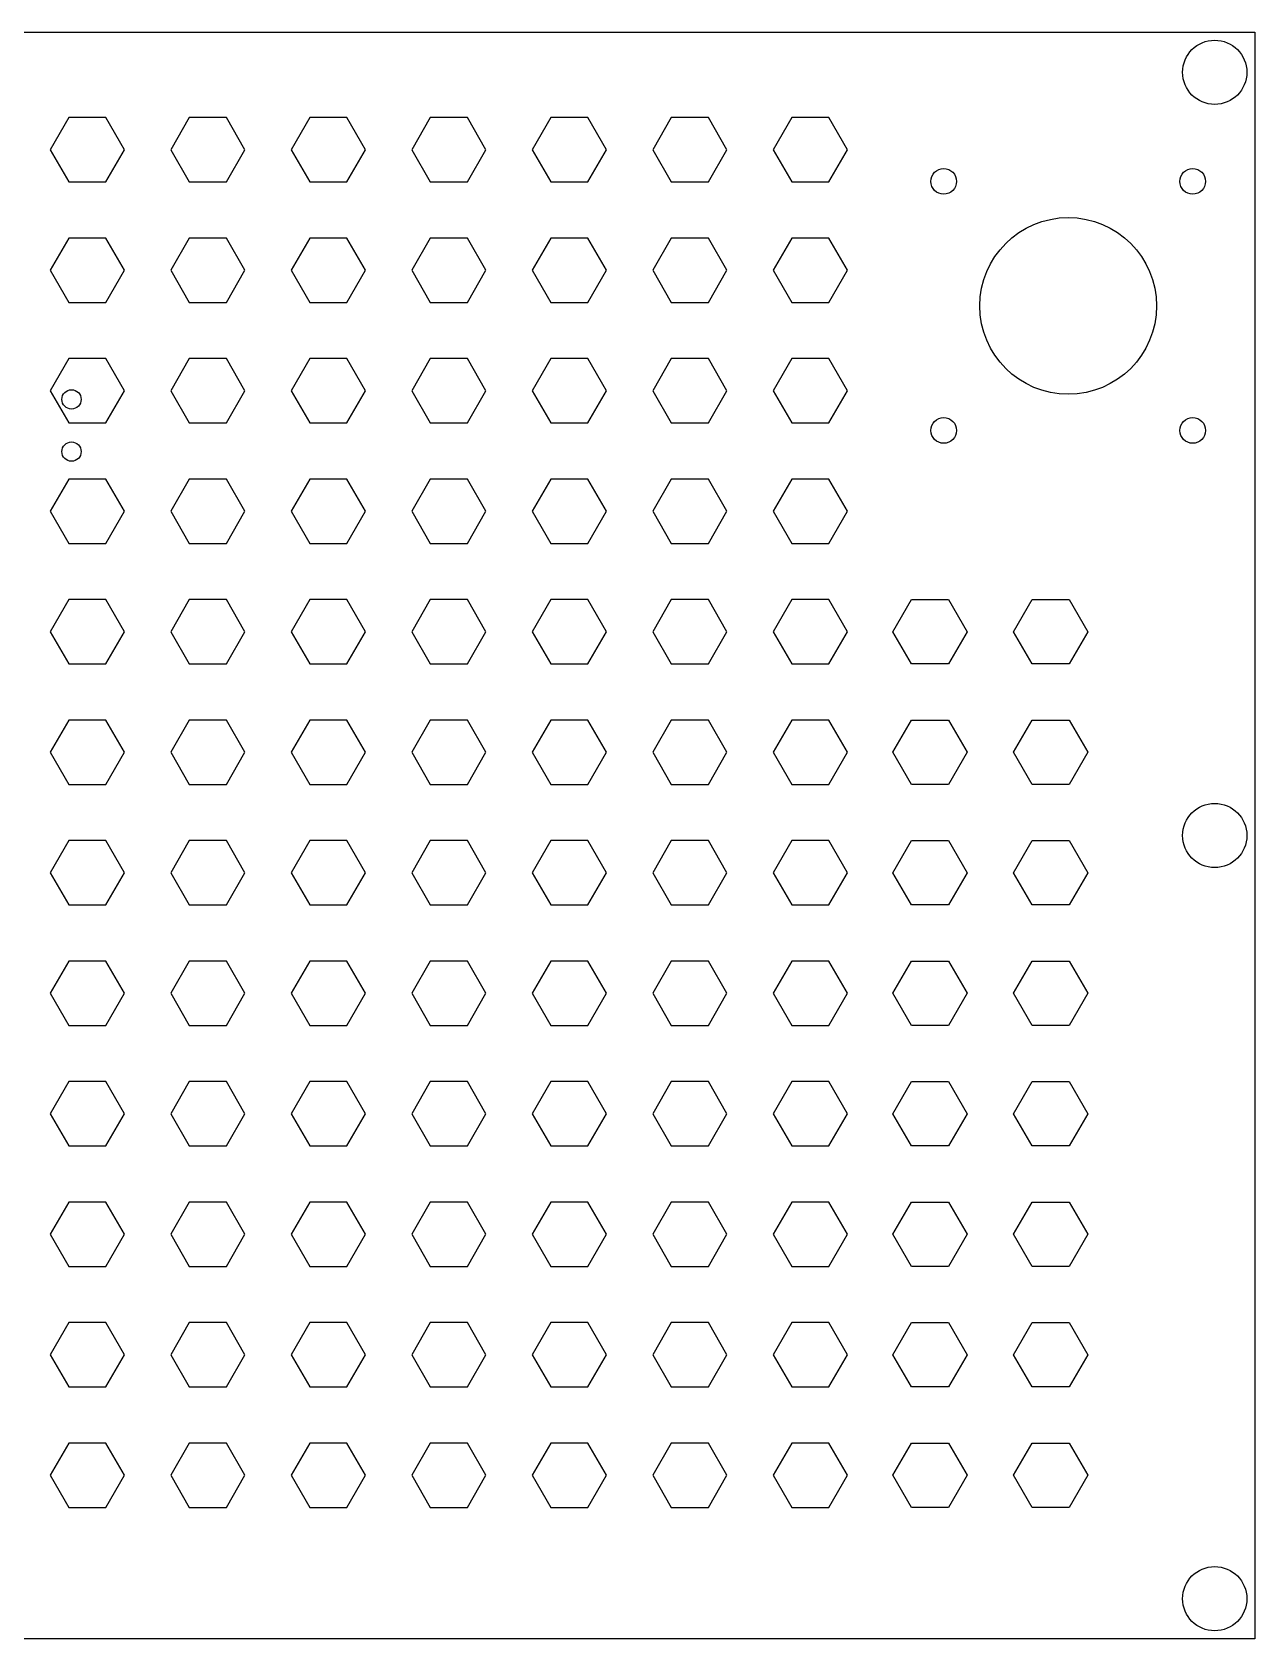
# Model space of a CAD drawing. Header units: millimetres. Extents: x -200 to 200, y -348 to -148.
# Drawn here: x 47.8 to 200, y -348.1 to -148.2 of the extents above; entities that cross this region are included whole.
import ezdxf

# ---------------------------------------------------------------- set-up
doc = ezdxf.new("R2010")
doc.units = ezdxf.units.MM
doc.layers.add('Shape2DView', color=7, linetype='CONTINUOUS')

msp = doc.modelspace()

# ---------------------------------------------------------------- linework, layer by layer
at = {"layer": 'Shape2DView'}
for p, q in [((-200, -148.15), (200, -148.15)), ((200, -148.15), (200, -348.15)), ((52.3512, -158.785), (50.0414, -162.785)), ((56.9702, -158.785), (52.3512, -158.785)), ((59.28, -162.785), (56.9702, -158.785)), ((67.3512, -158.785), (65.0414, -162.785)), ((71.9702, -158.785), (67.3512, -158.785)), ((74.28, -162.785), (71.9702, -158.785)), ((82.3512, -158.785), (80.0414, -162.785)), ((86.9702, -158.785), (82.3512, -158.785)), ((89.28, -162.785), (86.9702, -158.785)), ((97.3512, -158.785), (95.0414, -162.785)), ((101.97, -158.785), (97.3512, -158.785)), ((104.28, -162.785), (101.97, -158.785)), ((112.351, -158.785), (110.041, -162.785)), ((116.97, -158.785), (112.351, -158.785)), ((119.28, -162.785), (116.97, -158.785)), ((127.351, -158.785), (125.041, -162.785)), ((131.97, -158.785), (127.351, -158.785)), ((134.28, -162.785), (131.97, -158.785)), ((142.351, -158.785), (140.041, -162.785)), ((146.97, -158.785), (142.351, -158.785)), ((149.28, -162.785), (146.97, -158.785)), ((50.0414, -162.785), (52.3512, -166.785)), ((56.9702, -166.785), (59.28, -162.785)), ((65.0414, -162.785), (67.3512, -166.785)), ((71.9702, -166.785), (74.28, -162.785)), ((80.0414, -162.785), (82.3512, -166.785)), ((86.9702, -166.785), (89.28, -162.785)), ((95.0414, -162.785), (97.3512, -166.785)), ((101.97, -166.785), (104.28, -162.785)), ((110.041, -162.785), (112.351, -166.785)), ((116.97, -166.785), (119.28, -162.785)), ((125.041, -162.785), (127.351, -166.785)), ((131.97, -166.785), (134.28, -162.785)), ((140.041, -162.785), (142.351, -166.785)), ((146.97, -166.785), (149.28, -162.785)), ((52.3512, -166.785), (56.9702, -166.785)), ((67.3512, -166.785), (71.9702, -166.785)), ((82.3512, -166.785), (86.9702, -166.785)), ((97.3512, -166.785), (101.97, -166.785)), ((112.351, -166.785), (116.97, -166.785)), ((127.351, -166.785), (131.97, -166.785)), ((142.351, -166.785), (146.97, -166.785)), ((52.3512, -173.785), (50.0414, -177.785)), ((56.9702, -173.785), (52.3512, -173.785)), ((59.28, -177.785), (56.9702, -173.785)), ((67.3512, -173.785), (65.0414, -177.785)), ((71.9702, -173.785), (67.3512, -173.785)), ((74.28, -177.785), (71.9702, -173.785)), ((82.3512, -173.785), (80.0414, -177.785)), ((86.9702, -173.785), (82.3512, -173.785)), ((89.28, -177.785), (86.9702, -173.785)), ((97.3512, -173.785), (95.0414, -177.785)), ((101.97, -173.785), (97.3512, -173.785)), ((104.28, -177.785), (101.97, -173.785)), ((112.351, -173.785), (110.041, -177.785)), ((116.97, -173.785), (112.351, -173.785)), ((119.28, -177.785), (116.97, -173.785)), ((127.351, -173.785), (125.041, -177.785)), ((131.97, -173.785), (127.351, -173.785)), ((134.28, -177.785), (131.97, -173.785)), ((142.351, -173.785), (140.041, -177.785)), ((146.97, -173.785), (142.351, -173.785)), ((149.28, -177.785), (146.97, -173.785)), ((50.0414, -177.785), (52.3512, -181.785)), ((56.9702, -181.785), (59.28, -177.785)), ((65.0414, -177.785), (67.3512, -181.785)), ((71.9702, -181.785), (74.28, -177.785)), ((80.0414, -177.785), (82.3512, -181.785)), ((86.9702, -181.785), (89.28, -177.785)), ((95.0414, -177.785), (97.3512, -181.785)), ((101.97, -181.785), (104.28, -177.785)), ((110.041, -177.785), (112.351, -181.785)), ((116.97, -181.785), (119.28, -177.785)), ((125.041, -177.785), (127.351, -181.785)), ((131.97, -181.785), (134.28, -177.785)), ((140.041, -177.785), (142.351, -181.785)), ((146.97, -181.785), (149.28, -177.785)), ((52.3512, -181.785), (56.9702, -181.785)), ((67.3512, -181.785), (71.9702, -181.785)), ((82.3512, -181.785), (86.9702, -181.785)), ((97.3512, -181.785), (101.97, -181.785)), ((112.351, -181.785), (116.97, -181.785)), ((127.351, -181.785), (131.97, -181.785)), ((142.351, -181.785), (146.97, -181.785)), ((52.3512, -188.785), (50.0414, -192.785)), ((56.9702, -188.785), (52.3512, -188.785)), ((59.28, -192.785), (56.9702, -188.785)), ((67.3512, -188.785), (65.0414, -192.785)), ((71.9702, -188.785), (67.3512, -188.785)), ((74.28, -192.785), (71.9702, -188.785)), ((82.3512, -188.785), (80.0414, -192.785)), ((86.9702, -188.785), (82.3512, -188.785)), ((89.28, -192.785), (86.9702, -188.785)), ((97.3512, -188.785), (95.0414, -192.785)), ((101.97, -188.785), (97.3512, -188.785)), ((104.28, -192.785), (101.97, -188.785)), ((112.351, -188.785), (110.041, -192.785)), ((116.97, -188.785), (112.351, -188.785)), ((119.28, -192.785), (116.97, -188.785)), ((127.351, -188.785), (125.041, -192.785)), ((131.97, -188.785), (127.351, -188.785)), ((134.28, -192.785), (131.97, -188.785)), ((142.351, -188.785), (140.041, -192.785)), ((146.97, -188.785), (142.351, -188.785)), ((149.28, -192.785), (146.97, -188.785)), ((50.0414, -192.785), (52.3512, -196.785)), ((56.9702, -196.785), (59.28, -192.785)), ((65.0414, -192.785), (67.3512, -196.785)), ((71.9702, -196.785), (74.28, -192.785)), ((80.0414, -192.785), (82.3512, -196.785)), ((86.9702, -196.785), (89.28, -192.785)), ((95.0414, -192.785), (97.3512, -196.785)), ((101.97, -196.785), (104.28, -192.785)), ((110.041, -192.785), (112.351, -196.785)), ((116.97, -196.785), (119.28, -192.785)), ((125.041, -192.785), (127.351, -196.785)), ((131.97, -196.785), (134.28, -192.785)), ((140.041, -192.785), (142.351, -196.785)), ((146.97, -196.785), (149.28, -192.785)), ((52.3512, -196.785), (56.9702, -196.785)), ((67.3512, -196.785), (71.9702, -196.785)), ((82.3512, -196.785), (86.9702, -196.785)), ((97.3512, -196.785), (101.97, -196.785)), ((112.351, -196.785), (116.97, -196.785)), ((127.351, -196.785), (131.97, -196.785)), ((142.351, -196.785), (146.97, -196.785)), ((52.3512, -203.785), (50.0414, -207.785)), ((56.9702, -203.785), (52.3512, -203.785)), ((59.28, -207.785), (56.9702, -203.785)), ((67.3512, -203.785), (65.0414, -207.785)), ((71.9702, -203.785), (67.3512, -203.785)), ((74.28, -207.785), (71.9702, -203.785)), ((82.3512, -203.785), (80.0414, -207.785)), ((86.9702, -203.785), (82.3512, -203.785)), ((89.28, -207.785), (86.9702, -203.785)), ((97.3512, -203.785), (95.0414, -207.785)), ((101.97, -203.785), (97.3512, -203.785)), ((104.28, -207.785), (101.97, -203.785)), ((112.351, -203.785), (110.041, -207.785)), ((116.97, -203.785), (112.351, -203.785)), ((119.28, -207.785), (116.97, -203.785)), ((127.351, -203.785), (125.041, -207.785)), ((131.97, -203.785), (127.351, -203.785)), ((134.28, -207.785), (131.97, -203.785)), ((142.351, -203.785), (140.041, -207.785)), ((146.97, -203.785), (142.351, -203.785)), ((149.28, -207.785), (146.97, -203.785)), ((50.0414, -207.785), (52.3512, -211.785)), ((56.9702, -211.785), (59.28, -207.785)), ((65.0414, -207.785), (67.3512, -211.785)), ((71.9702, -211.785), (74.28, -207.785)), ((80.0414, -207.785), (82.3512, -211.785)), ((86.9702, -211.785), (89.28, -207.785)), ((95.0414, -207.785), (97.3512, -211.785)), ((101.97, -211.785), (104.28, -207.785)), ((110.041, -207.785), (112.351, -211.785)), ((116.97, -211.785), (119.28, -207.785)), ((125.041, -207.785), (127.351, -211.785)), ((131.97, -211.785), (134.28, -207.785)), ((140.041, -207.785), (142.351, -211.785)), ((146.97, -211.785), (149.28, -207.785)), ((52.3512, -211.785), (56.9702, -211.785)), ((67.3512, -211.785), (71.9702, -211.785)), ((82.3512, -211.785), (86.9702, -211.785)), ((97.3512, -211.785), (101.97, -211.785)), ((112.351, -211.785), (116.97, -211.785)), ((127.351, -211.785), (131.97, -211.785)), ((142.351, -211.785), (146.97, -211.785)), ((52.3512, -218.785), (50.0414, -222.785)), ((56.9702, -218.785), (52.3512, -218.785)), ((59.28, -222.785), (56.9702, -218.785)), ((67.3512, -218.785), (65.0414, -222.785)), ((71.9702, -218.785), (67.3512, -218.785)), ((74.28, -222.785), (71.9702, -218.785)), ((82.3512, -218.785), (80.0414, -222.785)), ((86.9702, -218.785), (82.3512, -218.785)), ((89.28, -222.785), (86.9702, -218.785)), ((97.3512, -218.785), (95.0414, -222.785)), ((101.97, -218.785), (97.3512, -218.785)), ((104.28, -222.785), (101.97, -218.785)), ((112.351, -218.785), (110.041, -222.785)), ((116.97, -218.785), (112.351, -218.785)), ((119.28, -222.785), (116.97, -218.785)), ((127.351, -218.785), (125.041, -222.785)), ((131.97, -218.785), (127.351, -218.785)), ((134.28, -222.785), (131.97, -218.785)), ((142.351, -218.785), (140.041, -222.785)), ((146.97, -218.785), (142.351, -218.785)), ((149.28, -222.785), (146.97, -218.785)), ((154.951, -222.785), (157.261, -218.785)), ((157.261, -218.785), (161.88, -218.785)), ((161.88, -218.785), (164.19, -222.785)), ((169.951, -222.785), (172.261, -218.785)), ((172.261, -218.785), (176.88, -218.785)), ((176.88, -218.785), (179.19, -222.785)), ((50.0414, -222.785), (52.3512, -226.785)), ((56.9702, -226.785), (59.28, -222.785)), ((65.0414, -222.785), (67.3512, -226.785)), ((71.9702, -226.785), (74.28, -222.785)), ((80.0414, -222.785), (82.3512, -226.785)), ((86.9702, -226.785), (89.28, -222.785)), ((95.0414, -222.785), (97.3512, -226.785)), ((101.97, -226.785), (104.28, -222.785)), ((110.041, -222.785), (112.351, -226.785)), ((116.97, -226.785), (119.28, -222.785)), ((125.041, -222.785), (127.351, -226.785)), ((131.97, -226.785), (134.28, -222.785)), ((140.041, -222.785), (142.351, -226.785)), ((146.97, -226.785), (149.28, -222.785)), ((157.261, -226.785), (154.951, -222.785)), ((164.19, -222.785), (161.88, -226.785)), ((172.261, -226.785), (169.951, -222.785)), ((179.19, -222.785), (176.88, -226.785)), ((52.3512, -226.785), (56.9702, -226.785)), ((67.3512, -226.785), (71.9702, -226.785)), ((82.3512, -226.785), (86.9702, -226.785)), ((97.3512, -226.785), (101.97, -226.785)), ((112.351, -226.785), (116.97, -226.785)), ((127.351, -226.785), (131.97, -226.785)), ((142.351, -226.785), (146.97, -226.785)), ((161.88, -226.785), (157.261, -226.785)), ((176.88, -226.785), (172.261, -226.785)), ((52.3512, -233.785), (50.0414, -237.785)), ((56.9702, -233.785), (52.3512, -233.785)), ((59.28, -237.785), (56.9702, -233.785)), ((67.3512, -233.785), (65.0414, -237.785)), ((71.9702, -233.785), (67.3512, -233.785)), ((74.28, -237.785), (71.9702, -233.785)), ((82.3512, -233.785), (80.0414, -237.785)), ((86.9702, -233.785), (82.3512, -233.785)), ((89.28, -237.785), (86.9702, -233.785)), ((97.3512, -233.785), (95.0414, -237.785)), ((101.97, -233.785), (97.3512, -233.785)), ((104.28, -237.785), (101.97, -233.785)), ((112.351, -233.785), (110.041, -237.785)), ((116.97, -233.785), (112.351, -233.785)), ((119.28, -237.785), (116.97, -233.785)), ((127.351, -233.785), (125.041, -237.785)), ((131.97, -233.785), (127.351, -233.785)), ((134.28, -237.785), (131.97, -233.785)), ((142.351, -233.785), (140.041, -237.785)), ((146.97, -233.785), (142.351, -233.785)), ((149.28, -237.785), (146.97, -233.785)), ((154.951, -237.785), (157.261, -233.785)), ((157.261, -233.785), (161.88, -233.785)), ((161.88, -233.785), (164.19, -237.785)), ((169.951, -237.785), (172.261, -233.785)), ((172.261, -233.785), (176.88, -233.785)), ((176.88, -233.785), (179.19, -237.785)), ((50.0414, -237.785), (52.3512, -241.785)), ((56.9702, -241.785), (59.28, -237.785)), ((65.0414, -237.785), (67.3512, -241.785)), ((71.9702, -241.785), (74.28, -237.785)), ((80.0414, -237.785), (82.3512, -241.785)), ((86.9702, -241.785), (89.28, -237.785)), ((95.0414, -237.785), (97.3512, -241.785)), ((101.97, -241.785), (104.28, -237.785)), ((110.041, -237.785), (112.351, -241.785)), ((116.97, -241.785), (119.28, -237.785)), ((125.041, -237.785), (127.351, -241.785)), ((131.97, -241.785), (134.28, -237.785)), ((140.041, -237.785), (142.351, -241.785)), ((146.97, -241.785), (149.28, -237.785)), ((157.261, -241.785), (154.951, -237.785)), ((164.19, -237.785), (161.88, -241.785)), ((172.261, -241.785), (169.951, -237.785)), ((179.19, -237.785), (176.88, -241.785)), ((52.3512, -241.785), (56.9702, -241.785)), ((67.3512, -241.785), (71.9702, -241.785)), ((82.3512, -241.785), (86.9702, -241.785)), ((97.3512, -241.785), (101.97, -241.785)), ((112.351, -241.785), (116.97, -241.785)), ((127.351, -241.785), (131.97, -241.785)), ((142.351, -241.785), (146.97, -241.785)), ((161.88, -241.785), (157.261, -241.785)), ((176.88, -241.785), (172.261, -241.785)), ((52.3512, -248.785), (50.0414, -252.785)), ((56.9702, -248.785), (52.3512, -248.785)), ((59.28, -252.785), (56.9702, -248.785)), ((67.3512, -248.785), (65.0414, -252.785)), ((71.9702, -248.785), (67.3512, -248.785)), ((74.28, -252.785), (71.9702, -248.785)), ((82.3512, -248.785), (80.0414, -252.785)), ((86.9702, -248.785), (82.3512, -248.785)), ((89.28, -252.785), (86.9702, -248.785)), ((97.3512, -248.785), (95.0414, -252.785)), ((101.97, -248.785), (97.3512, -248.785)), ((104.28, -252.785), (101.97, -248.785)), ((112.351, -248.785), (110.041, -252.785)), ((116.97, -248.785), (112.351, -248.785)), ((119.28, -252.785), (116.97, -248.785)), ((127.351, -248.785), (125.041, -252.785)), ((131.97, -248.785), (127.351, -248.785)), ((134.28, -252.785), (131.97, -248.785)), ((142.351, -248.785), (140.041, -252.785)), ((146.97, -248.785), (142.351, -248.785)), ((149.28, -252.785), (146.97, -248.785)), ((154.951, -252.785), (157.261, -248.785)), ((157.261, -248.785), (161.88, -248.785)), ((161.88, -248.785), (164.19, -252.785)), ((169.951, -252.785), (172.261, -248.785)), ((172.261, -248.785), (176.88, -248.785)), ((176.88, -248.785), (179.19, -252.785)), ((50.0414, -252.785), (52.3512, -256.785)), ((56.9702, -256.785), (59.28, -252.785)), ((65.0414, -252.785), (67.3512, -256.785)), ((71.9702, -256.785), (74.28, -252.785)), ((80.0414, -252.785), (82.3512, -256.785)), ((86.9702, -256.785), (89.28, -252.785)), ((95.0414, -252.785), (97.3512, -256.785)), ((101.97, -256.785), (104.28, -252.785)), ((110.041, -252.785), (112.351, -256.785)), ((116.97, -256.785), (119.28, -252.785)), ((125.041, -252.785), (127.351, -256.785)), ((131.97, -256.785), (134.28, -252.785)), ((140.041, -252.785), (142.351, -256.785)), ((146.97, -256.785), (149.28, -252.785)), ((157.261, -256.785), (154.951, -252.785)), ((164.19, -252.785), (161.88, -256.785)), ((172.261, -256.785), (169.951, -252.785)), ((179.19, -252.785), (176.88, -256.785)), ((52.3512, -256.785), (56.9702, -256.785)), ((67.3512, -256.785), (71.9702, -256.785)), ((82.3512, -256.785), (86.9702, -256.785)), ((97.3512, -256.785), (101.97, -256.785)), ((112.351, -256.785), (116.97, -256.785)), ((127.351, -256.785), (131.97, -256.785)), ((142.351, -256.785), (146.97, -256.785)), ((161.88, -256.785), (157.261, -256.785)), ((176.88, -256.785), (172.261, -256.785)), ((52.3512, -263.785), (50.0414, -267.785)), ((56.9702, -263.785), (52.3512, -263.785)), ((59.28, -267.785), (56.9702, -263.785)), ((67.3512, -263.785), (65.0414, -267.785)), ((71.9702, -263.785), (67.3512, -263.785)), ((74.28, -267.785), (71.9702, -263.785)), ((82.3512, -263.785), (80.0414, -267.785)), ((86.9702, -263.785), (82.3512, -263.785)), ((89.28, -267.785), (86.9702, -263.785)), ((97.3512, -263.785), (95.0414, -267.785)), ((101.97, -263.785), (97.3512, -263.785)), ((104.28, -267.785), (101.97, -263.785)), ((112.351, -263.785), (110.041, -267.785)), ((116.97, -263.785), (112.351, -263.785)), ((119.28, -267.785), (116.97, -263.785)), ((127.351, -263.785), (125.041, -267.785)), ((131.97, -263.785), (127.351, -263.785)), ((134.28, -267.785), (131.97, -263.785)), ((142.351, -263.785), (140.041, -267.785)), ((146.97, -263.785), (142.351, -263.785)), ((149.28, -267.785), (146.97, -263.785)), ((154.951, -267.785), (157.261, -263.785)), ((157.261, -263.785), (161.88, -263.785)), ((161.88, -263.785), (164.19, -267.785)), ((169.951, -267.785), (172.261, -263.785)), ((172.261, -263.785), (176.88, -263.785)), ((176.88, -263.785), (179.19, -267.785)), ((50.0414, -267.785), (52.3512, -271.785)), ((56.9702, -271.785), (59.28, -267.785)), ((65.0414, -267.785), (67.3512, -271.785)), ((71.9702, -271.785), (74.28, -267.785)), ((80.0414, -267.785), (82.3512, -271.785)), ((86.9702, -271.785), (89.28, -267.785)), ((95.0414, -267.785), (97.3512, -271.785)), ((101.97, -271.785), (104.28, -267.785)), ((110.041, -267.785), (112.351, -271.785)), ((116.97, -271.785), (119.28, -267.785)), ((125.041, -267.785), (127.351, -271.785)), ((131.97, -271.785), (134.28, -267.785)), ((140.041, -267.785), (142.351, -271.785)), ((146.97, -271.785), (149.28, -267.785)), ((157.261, -271.785), (154.951, -267.785)), ((164.19, -267.785), (161.88, -271.785)), ((172.261, -271.785), (169.951, -267.785)), ((179.19, -267.785), (176.88, -271.785)), ((52.3512, -271.785), (56.9702, -271.785)), ((67.3512, -271.785), (71.9702, -271.785)), ((82.3512, -271.785), (86.9702, -271.785)), ((97.3512, -271.785), (101.97, -271.785)), ((112.351, -271.785), (116.97, -271.785)), ((127.351, -271.785), (131.97, -271.785)), ((142.351, -271.785), (146.97, -271.785)), ((161.88, -271.785), (157.261, -271.785)), ((176.88, -271.785), (172.261, -271.785)), ((52.3512, -278.785), (50.0414, -282.785)), ((56.9702, -278.785), (52.3512, -278.785)), ((59.28, -282.785), (56.9702, -278.785)), ((67.3512, -278.785), (65.0414, -282.785)), ((71.9702, -278.785), (67.3512, -278.785)), ((74.28, -282.785), (71.9702, -278.785)), ((82.3512, -278.785), (80.0414, -282.785)), ((86.9702, -278.785), (82.3512, -278.785)), ((89.28, -282.785), (86.9702, -278.785)), ((97.3512, -278.785), (95.0414, -282.785)), ((101.97, -278.785), (97.3512, -278.785)), ((104.28, -282.785), (101.97, -278.785)), ((112.351, -278.785), (110.041, -282.785)), ((116.97, -278.785), (112.351, -278.785)), ((119.28, -282.785), (116.97, -278.785)), ((127.351, -278.785), (125.041, -282.785)), ((131.97, -278.785), (127.351, -278.785)), ((134.28, -282.785), (131.97, -278.785)), ((142.351, -278.785), (140.041, -282.785)), ((146.97, -278.785), (142.351, -278.785)), ((149.28, -282.785), (146.97, -278.785)), ((154.951, -282.785), (157.261, -278.785)), ((157.261, -278.785), (161.88, -278.785)), ((161.88, -278.785), (164.19, -282.785)), ((169.951, -282.785), (172.261, -278.785)), ((172.261, -278.785), (176.88, -278.785)), ((176.88, -278.785), (179.19, -282.785)), ((50.0414, -282.785), (52.3512, -286.785)), ((56.9702, -286.785), (59.28, -282.785)), ((65.0414, -282.785), (67.3512, -286.785)), ((71.9702, -286.785), (74.28, -282.785)), ((80.0414, -282.785), (82.3512, -286.785)), ((86.9702, -286.785), (89.28, -282.785)), ((95.0414, -282.785), (97.3512, -286.785)), ((101.97, -286.785), (104.28, -282.785)), ((110.041, -282.785), (112.351, -286.785)), ((116.97, -286.785), (119.28, -282.785)), ((125.041, -282.785), (127.351, -286.785)), ((131.97, -286.785), (134.28, -282.785)), ((140.041, -282.785), (142.351, -286.785)), ((146.97, -286.785), (149.28, -282.785)), ((157.261, -286.785), (154.951, -282.785)), ((164.19, -282.785), (161.88, -286.785)), ((172.261, -286.785), (169.951, -282.785)), ((179.19, -282.785), (176.88, -286.785)), ((52.3512, -286.785), (56.9702, -286.785)), ((67.3512, -286.785), (71.9702, -286.785)), ((82.3512, -286.785), (86.9702, -286.785)), ((97.3512, -286.785), (101.97, -286.785)), ((112.351, -286.785), (116.97, -286.785)), ((127.351, -286.785), (131.97, -286.785)), ((142.351, -286.785), (146.97, -286.785)), ((161.88, -286.785), (157.261, -286.785)), ((176.88, -286.785), (172.261, -286.785)), ((52.3512, -293.785), (50.0414, -297.785)), ((56.9702, -293.785), (52.3512, -293.785)), ((59.28, -297.785), (56.9702, -293.785)), ((67.3512, -293.785), (65.0414, -297.785)), ((71.9702, -293.785), (67.3512, -293.785)), ((74.28, -297.785), (71.9702, -293.785)), ((82.3512, -293.785), (80.0414, -297.785)), ((86.9702, -293.785), (82.3512, -293.785)), ((89.28, -297.785), (86.9702, -293.785)), ((97.3512, -293.785), (95.0414, -297.785)), ((101.97, -293.785), (97.3512, -293.785)), ((104.28, -297.785), (101.97, -293.785)), ((112.351, -293.785), (110.041, -297.785)), ((116.97, -293.785), (112.351, -293.785)), ((119.28, -297.785), (116.97, -293.785)), ((127.351, -293.785), (125.041, -297.785)), ((131.97, -293.785), (127.351, -293.785)), ((134.28, -297.785), (131.97, -293.785)), ((142.351, -293.785), (140.041, -297.785)), ((146.97, -293.785), (142.351, -293.785)), ((149.28, -297.785), (146.97, -293.785)), ((154.951, -297.785), (157.261, -293.785)), ((157.261, -293.785), (161.88, -293.785)), ((161.88, -293.785), (164.19, -297.785)), ((169.951, -297.785), (172.261, -293.785)), ((172.261, -293.785), (176.88, -293.785)), ((176.88, -293.785), (179.19, -297.785)), ((50.0414, -297.785), (52.3512, -301.785)), ((56.9702, -301.785), (59.28, -297.785)), ((65.0414, -297.785), (67.3512, -301.785)), ((71.9702, -301.785), (74.28, -297.785)), ((80.0414, -297.785), (82.3512, -301.785)), ((86.9702, -301.785), (89.28, -297.785)), ((95.0414, -297.785), (97.3512, -301.785)), ((101.97, -301.785), (104.28, -297.785)), ((110.041, -297.785), (112.351, -301.785)), ((116.97, -301.785), (119.28, -297.785)), ((125.041, -297.785), (127.351, -301.785)), ((131.97, -301.785), (134.28, -297.785)), ((140.041, -297.785), (142.351, -301.785)), ((146.97, -301.785), (149.28, -297.785)), ((157.261, -301.785), (154.951, -297.785)), ((164.19, -297.785), (161.88, -301.785)), ((172.261, -301.785), (169.951, -297.785)), ((179.19, -297.785), (176.88, -301.785)), ((52.3512, -301.785), (56.9702, -301.785)), ((67.3512, -301.785), (71.9702, -301.785)), ((82.3512, -301.785), (86.9702, -301.785)), ((97.3512, -301.785), (101.97, -301.785)), ((112.351, -301.785), (116.97, -301.785)), ((127.351, -301.785), (131.97, -301.785)), ((142.351, -301.785), (146.97, -301.785)), ((161.88, -301.785), (157.261, -301.785)), ((176.88, -301.785), (172.261, -301.785)), ((52.3512, -308.785), (50.0414, -312.785)), ((56.9702, -308.785), (52.3512, -308.785)), ((59.28, -312.785), (56.9702, -308.785)), ((67.3512, -308.785), (65.0414, -312.785)), ((71.9702, -308.785), (67.3512, -308.785)), ((74.28, -312.785), (71.9702, -308.785)), ((82.3512, -308.785), (80.0414, -312.785)), ((86.9702, -308.785), (82.3512, -308.785)), ((89.28, -312.785), (86.9702, -308.785)), ((97.3512, -308.785), (95.0414, -312.785)), ((101.97, -308.785), (97.3512, -308.785)), ((104.28, -312.785), (101.97, -308.785)), ((112.351, -308.785), (110.041, -312.785)), ((116.97, -308.785), (112.351, -308.785)), ((119.28, -312.785), (116.97, -308.785)), ((127.351, -308.785), (125.041, -312.785)), ((131.97, -308.785), (127.351, -308.785)), ((134.28, -312.785), (131.97, -308.785)), ((142.351, -308.785), (140.041, -312.785)), ((146.97, -308.785), (142.351, -308.785)), ((149.28, -312.785), (146.97, -308.785)), ((154.951, -312.785), (157.261, -308.785)), ((157.261, -308.785), (161.88, -308.785)), ((161.88, -308.785), (164.19, -312.785)), ((169.951, -312.785), (172.261, -308.785)), ((172.261, -308.785), (176.88, -308.785)), ((176.88, -308.785), (179.19, -312.785)), ((50.0414, -312.785), (52.3512, -316.785)), ((56.9702, -316.785), (59.28, -312.785)), ((65.0414, -312.785), (67.3512, -316.785)), ((71.9702, -316.785), (74.28, -312.785)), ((80.0414, -312.785), (82.3512, -316.785)), ((86.9702, -316.785), (89.28, -312.785)), ((95.0414, -312.785), (97.3512, -316.785)), ((101.97, -316.785), (104.28, -312.785)), ((110.041, -312.785), (112.351, -316.785)), ((116.97, -316.785), (119.28, -312.785)), ((125.041, -312.785), (127.351, -316.785)), ((131.97, -316.785), (134.28, -312.785)), ((140.041, -312.785), (142.351, -316.785)), ((146.97, -316.785), (149.28, -312.785)), ((157.261, -316.785), (154.951, -312.785)), ((164.19, -312.785), (161.88, -316.785)), ((172.261, -316.785), (169.951, -312.785)), ((179.19, -312.785), (176.88, -316.785)), ((52.3512, -316.785), (56.9702, -316.785)), ((67.3512, -316.785), (71.9702, -316.785)), ((82.3512, -316.785), (86.9702, -316.785)), ((97.3512, -316.785), (101.97, -316.785)), ((112.351, -316.785), (116.97, -316.785)), ((127.351, -316.785), (131.97, -316.785)), ((142.351, -316.785), (146.97, -316.785)), ((161.88, -316.785), (157.261, -316.785)), ((176.88, -316.785), (172.261, -316.785)), ((52.3512, -323.785), (50.0414, -327.785)), ((56.9702, -323.785), (52.3512, -323.785)), ((59.28, -327.785), (56.9702, -323.785)), ((67.3512, -323.785), (65.0414, -327.785)), ((71.9702, -323.785), (67.3512, -323.785)), ((74.28, -327.785), (71.9702, -323.785)), ((82.3512, -323.785), (80.0414, -327.785)), ((86.9702, -323.785), (82.3512, -323.785)), ((89.28, -327.785), (86.9702, -323.785)), ((97.3512, -323.785), (95.0414, -327.785)), ((101.97, -323.785), (97.3512, -323.785)), ((104.28, -327.785), (101.97, -323.785)), ((112.351, -323.785), (110.041, -327.785)), ((116.97, -323.785), (112.351, -323.785)), ((119.28, -327.785), (116.97, -323.785)), ((127.351, -323.785), (125.041, -327.785)), ((131.97, -323.785), (127.351, -323.785)), ((134.28, -327.785), (131.97, -323.785)), ((142.351, -323.785), (140.041, -327.785)), ((146.97, -323.785), (142.351, -323.785)), ((149.28, -327.785), (146.97, -323.785)), ((154.951, -327.785), (157.261, -323.785)), ((157.261, -323.785), (161.88, -323.785)), ((161.88, -323.785), (164.19, -327.785)), ((169.951, -327.785), (172.261, -323.785)), ((172.261, -323.785), (176.88, -323.785)), ((176.88, -323.785), (179.19, -327.785)), ((50.0414, -327.785), (52.3512, -331.785)), ((56.9702, -331.785), (59.28, -327.785)), ((65.0414, -327.785), (67.3512, -331.785)), ((71.9702, -331.785), (74.28, -327.785)), ((80.0414, -327.785), (82.3512, -331.785)), ((86.9702, -331.785), (89.28, -327.785)), ((95.0414, -327.785), (97.3512, -331.785)), ((101.97, -331.785), (104.28, -327.785)), ((110.041, -327.785), (112.351, -331.785)), ((116.97, -331.785), (119.28, -327.785)), ((125.041, -327.785), (127.351, -331.785)), ((131.97, -331.785), (134.28, -327.785)), ((140.041, -327.785), (142.351, -331.785)), ((146.97, -331.785), (149.28, -327.785)), ((157.261, -331.785), (154.951, -327.785)), ((164.19, -327.785), (161.88, -331.785)), ((172.261, -331.785), (169.951, -327.785)), ((179.19, -327.785), (176.88, -331.785)), ((52.3512, -331.785), (56.9702, -331.785)), ((67.3512, -331.785), (71.9702, -331.785)), ((82.3512, -331.785), (86.9702, -331.785)), ((97.3512, -331.785), (101.97, -331.785)), ((112.351, -331.785), (116.97, -331.785)), ((127.351, -331.785), (131.97, -331.785)), ((142.351, -331.785), (146.97, -331.785)), ((161.88, -331.785), (157.261, -331.785)), ((176.88, -331.785), (172.261, -331.785)), ((200, -348.15), (-200, -348.15))]:
    msp.add_line(p, q, dxfattribs=at)
for centre, radius in [((195, -153.15), 4), ((161.264, -166.729), 1.6), ((192.264, -166.729), 1.6), ((176.764, -182.229), 11), ((52.6957, -193.863), 1.2), ((161.264, -197.729), 1.6), ((192.264, -197.729), 1.6), ((52.6957, -200.367), 1.2), ((195, -248.15), 4), ((195, -343.15), 4)]:
    msp.add_circle(centre, radius, dxfattribs=at)

doc.saveas('drawing.dxf')
